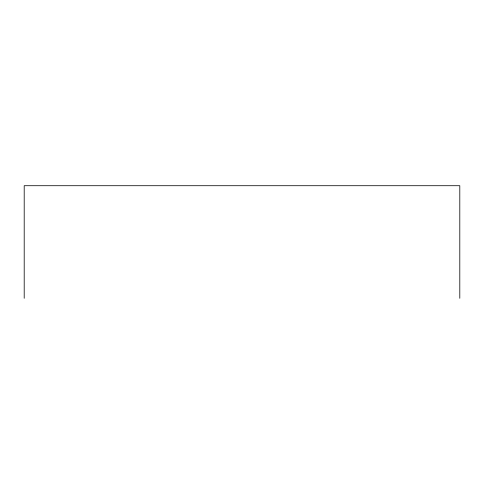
<?xml version="1.0" encoding="UTF-8"?>
<svg xmlns="http://www.w3.org/2000/svg" width="484" height="484" viewBox="0 0 484 484"><rect width="100%" height="100%" fill="white"/><g stroke="black" fill="none" stroke-linecap="round" stroke-linejoin="round"><path stroke-width="0.73" d="M459.8 298.289L459.8 185.711L24.2 185.711L24.2 298.289"/></g></svg>
